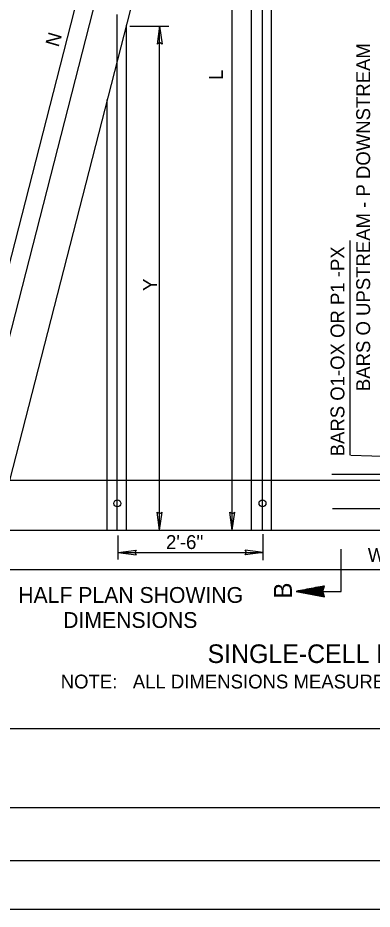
# Model space of a CAD drawing. Extents: x 198551 to 198923, y 47219 to 47520.
# Drawn here: x 198602.1 to 198635.6, y 47218.7 to 47303.2 of the extents above; entities that cross this region are included whole.
import ezdxf

# ---------------------------------------------------------------- set-up
doc = ezdxf.new("R2010")
doc.units = 0
doc.layers.add('Level 1', color=7, linetype='Continuous')

msp = doc.modelspace()

# ---------------------------------------------------------------- linework, layer by layer
at = {"layer": 'Level 1'}
for p, q in [((198625.227, 47254.651), (198625.227, 47345.522)), ((198616.604, 47339.833), (198595.092, 47255.884)), ((198618.245, 47339.32), (198596.746, 47255.412)), ((198622.366, 47254.651), (198622.366, 47339.359)), ((198624.177, 47254.651), (198624.177, 47339.359)), ((198626.067, 47254.651), (198626.067, 47339.359)), ((198621.565, 47338.441), (198601.261, 47259.349)), ((198611.472, 47254.677), (198611.472, 47303.489)), ((198612.339, 47254.651), (198612.339, 47302.491)), ((198612.68, 47302.399), (198616.342, 47302.399)), ((198615.489, 47302.399), (198615.255, 47300.696)), ((198615.489, 47254.651), (198615.489, 47302.399)), ((198615.489, 47302.399), (198615.723, 47300.696)), ((198610.527, 47254.651), (198610.527, 47295.443)), ((198633.509, 47261.738), (198633.509, 47282.082)), ((198633.601, 47261.738), (198639.389, 47261.541)), ((198631.79, 47259.94), (198669.747, 47259.94)), ((198671.034, 47259.349), (198597.755, 47259.349)), ((198615.489, 47254.651), (198615.255, 47256.354)), ((198615.489, 47254.651), (198615.723, 47256.354)), ((198622.366, 47254.651), (198622.132, 47256.354)), ((198622.366, 47254.651), (198622.6, 47256.354)), ((198631.842, 47256.685), (198670.075, 47256.685)), ((198600.08, 47254.651), (198668.96, 47254.651)), ((198611.564, 47251.855), (198611.564, 47254.126)), ((198625.293, 47251.803), (198625.293, 47254.27)), ((198611.564, 47252.524), (198613.267, 47252.758)), ((198611.564, 47252.524), (198613.267, 47252.758)), ((198625.293, 47252.524), (198623.59, 47252.758)), ((198632.656, 47248.836), (198632.656, 47252.853)), ((198611.564, 47252.524), (198625.293, 47252.524)), ((198611.564, 47252.524), (198613.267, 47252.29)), ((198611.564, 47252.524), (198613.267, 47252.29)), ((198625.293, 47252.524), (198623.59, 47252.29)), ((198600.159, 47250.923), (198668.947, 47250.923)), ((198628.404, 47248.836), (198628.404, 47248.836)), ((198630.924, 47248.836), (198628.417, 47248.836)), ((198628.43, 47248.836), (198628.43, 47248.836)), ((198628.443, 47248.823), (198628.443, 47248.836)), ((198628.469, 47248.823), (198628.469, 47248.849)), ((198628.482, 47248.823), (198628.482, 47248.849)), ((198630.924, 47248.849), (198628.495, 47248.849)), ((198628.509, 47248.81), (198628.509, 47248.849)), ((198628.522, 47248.81), (198628.522, 47248.863)), ((198630.937, 47248.81), (198628.535, 47248.81)), ((198628.548, 47248.81), (198628.548, 47248.863)), ((198628.561, 47248.81), (198628.561, 47248.863)), ((198628.587, 47248.797), (198628.587, 47248.863)), ((198630.937, 47248.876), (198628.6, 47248.876)), ((198628.6, 47248.797), (198628.6, 47248.876)), ((198628.627, 47248.797), (198628.627, 47248.876)), ((198628.64, 47248.797), (198628.64, 47248.876)), ((198630.937, 47248.797), (198628.64, 47248.797)), ((198628.666, 47248.784), (198628.666, 47248.889)), ((198628.679, 47248.784), (198628.679, 47248.889)), ((198630.937, 47248.889), (198628.705, 47248.889)), ((198628.705, 47248.784), (198628.705, 47248.889)), ((198628.719, 47248.771), (198628.719, 47248.889)), ((198628.745, 47248.771), (198628.745, 47248.902)), ((198630.95, 47248.771), (198628.745, 47248.771)), ((198628.758, 47248.771), (198628.758, 47248.902)), ((198628.784, 47248.771), (198628.784, 47248.902)), ((198628.797, 47248.758), (198628.797, 47248.915)), ((198630.95, 47248.915), (198628.81, 47248.915)), ((198628.824, 47248.758), (198628.824, 47248.915)), ((198628.824, 47248.836), (198632.656, 47248.836)), ((198628.837, 47248.758), (198628.837, 47248.915)), ((198630.95, 47248.758), (198628.85, 47248.758)), ((198628.863, 47248.744), (198628.863, 47248.915)), ((198628.876, 47248.744), (198628.876, 47248.928)), ((198630.95, 47248.928), (198628.902, 47248.928)), ((198628.902, 47248.744), (198628.902, 47248.928)), ((198628.915, 47248.744), (198628.915, 47248.928)), ((198628.942, 47248.731), (198628.942, 47248.941)), ((198628.955, 47248.731), (198628.955, 47248.941)), ((198630.963, 47248.731), (198628.955, 47248.731)), ((198628.981, 47248.731), (198628.981, 47248.941)), ((198628.994, 47248.731), (198628.994, 47248.941)), ((198630.963, 47248.954), (198629.007, 47248.954)), ((198629.02, 47248.718), (198629.02, 47248.954)), ((198629.034, 47248.718), (198629.034, 47248.954)), ((198629.06, 47248.718), (198629.06, 47248.954)), ((198629.073, 47248.705), (198629.073, 47248.968)), ((198630.963, 47248.718), (198629.073, 47248.718)), ((198629.099, 47248.705), (198629.099, 47248.968)), ((198630.963, 47248.968), (198629.112, 47248.968)), ((198629.112, 47248.705), (198629.112, 47248.968)), ((198629.139, 47248.705), (198629.139, 47248.968)), ((198629.152, 47248.692), (198629.152, 47248.981)), ((198629.178, 47248.692), (198629.178, 47248.981)), ((198630.976, 47248.692), (198629.178, 47248.692)), ((198629.191, 47248.692), (198629.191, 47248.981)), ((198630.976, 47248.994), (198629.217, 47248.994)), ((198629.217, 47248.692), (198629.217, 47248.994)), ((198629.23, 47248.679), (198629.23, 47248.994)), ((198629.257, 47248.679), (198629.257, 47248.994)), ((198629.27, 47248.679), (198629.27, 47248.994)), ((198630.976, 47248.679), (198629.283, 47248.679)), ((198629.296, 47248.666), (198629.296, 47249.007)), ((198629.309, 47248.666), (198629.309, 47249.007)), ((198630.976, 47249.007), (198629.322, 47249.007)), ((198629.335, 47248.666), (198629.335, 47249.007)), ((198629.349, 47248.666), (198629.349, 47249.02)), ((198629.375, 47248.653), (198629.375, 47249.02)), ((198629.388, 47248.653), (198629.388, 47249.02)), ((198630.989, 47248.653), (198629.388, 47248.653)), ((198629.414, 47248.653), (198629.414, 47249.02)), ((198630.989, 47249.033), (198629.427, 47249.033)), ((198629.427, 47248.653), (198629.427, 47249.033)), ((198629.454, 47248.639), (198629.454, 47249.033)), ((198629.467, 47248.639), (198629.467, 47249.033)), ((198629.493, 47248.639), (198629.493, 47249.046)), ((198630.989, 47248.639), (198629.493, 47248.639)), ((198629.506, 47248.626), (198629.506, 47249.046)), ((198630.989, 47249.046), (198629.532, 47249.046)), ((198629.532, 47248.626), (198629.532, 47249.046)), ((198629.545, 47248.626), (198629.545, 47249.046)), ((198629.572, 47248.626), (198629.572, 47249.059)), ((198629.585, 47248.613), (198629.585, 47249.059)), ((198629.611, 47248.613), (198629.611, 47249.059)), ((198631.002, 47248.613), (198629.611, 47248.613)), ((198629.624, 47248.613), (198629.624, 47249.073)), ((198631.002, 47249.073), (198629.637, 47249.073)), ((198629.65, 47248.613), (198629.65, 47249.073)), ((198629.664, 47248.6), (198629.664, 47249.073)), ((198629.69, 47248.6), (198629.69, 47249.073)), ((198629.703, 47248.6), (198629.703, 47249.086)), ((198631.002, 47248.6), (198629.716, 47248.6)), ((198629.729, 47248.587), (198629.729, 47249.086)), ((198631.002, 47249.086), (198629.742, 47249.086)), ((198629.742, 47248.587), (198629.742, 47249.086)), ((198629.769, 47248.587), (198629.769, 47249.099)), ((198629.782, 47248.587), (198629.782, 47249.099)), ((198629.808, 47248.574), (198629.808, 47249.099)), ((198629.821, 47248.574), (198629.821, 47249.099)), ((198631.015, 47248.574), (198629.821, 47248.574)), ((198631.015, 47249.112), (198629.847, 47249.112)), ((198629.847, 47248.574), (198629.847, 47249.112)), ((198629.86, 47248.561), (198629.86, 47249.112)), ((198629.887, 47248.561), (198629.887, 47249.112)), ((198629.9, 47248.561), (198629.9, 47249.125)), ((198629.926, 47248.561), (198629.926, 47249.125)), ((198631.015, 47248.561), (198629.926, 47248.561)), ((198629.939, 47248.548), (198629.939, 47249.125)), ((198631.015, 47249.125), (198629.952, 47249.125)), ((198629.965, 47248.548), (198629.965, 47249.125)), ((198629.979, 47248.548), (198629.979, 47249.138)), ((198630.005, 47248.548), (198630.005, 47249.138)), ((198630.018, 47248.534), (198630.018, 47249.138)), ((198631.029, 47248.534), (198630.031, 47248.534)), ((198631.029, 47249.151), (198630.044, 47249.151)), ((198630.044, 47248.534), (198630.044, 47249.138)), ((198630.057, 47248.534), (198630.057, 47249.151)), ((198630.084, 47248.521), (198630.084, 47249.151)), ((198630.097, 47248.521), (198630.097, 47249.151)), ((198630.123, 47248.521), (198630.123, 47249.164)), ((198630.136, 47248.521), (198630.136, 47249.164)), ((198631.029, 47249.164), (198630.149, 47249.164)), ((198630.162, 47248.508), (198630.162, 47249.164)), ((198630.175, 47248.508), (198630.175, 47249.164)), ((198630.202, 47248.508), (198630.202, 47249.178)), ((198630.215, 47248.508), (198630.215, 47249.178)), ((198630.241, 47248.495), (198630.241, 47249.178)), ((198631.042, 47249.191), (198630.254, 47249.191)), ((198630.254, 47248.495), (198630.254, 47249.191)), ((198630.28, 47248.495), (198630.28, 47249.191)), ((198630.294, 47248.482), (198630.294, 47249.191)), ((198630.32, 47248.482), (198630.32, 47249.191)), ((198630.333, 47248.482), (198630.333, 47249.204)), ((198631.042, 47249.204), (198630.359, 47249.204)), ((198630.359, 47248.482), (198630.359, 47249.204)), ((198630.372, 47248.469), (198630.372, 47249.204)), ((198630.399, 47248.469), (198630.399, 47249.217)), ((198630.412, 47248.469), (198630.412, 47249.217)), ((198630.438, 47248.469), (198630.438, 47249.217)), ((198630.451, 47248.456), (198630.451, 47249.217)), ((198631.055, 47249.23), (198630.464, 47249.23)), ((198630.477, 47248.456), (198630.477, 47249.23)), ((198630.49, 47248.456), (198630.49, 47249.23)), ((198630.517, 47248.443), (198630.517, 47249.23)), ((198630.53, 47248.443), (198630.53, 47249.243)), ((198630.556, 47248.443), (198630.556, 47249.243)), ((198631.055, 47249.243), (198630.569, 47249.243)), ((198630.569, 47248.443), (198630.569, 47249.243)), ((198630.595, 47248.429), (198630.595, 47249.243)), ((198630.609, 47248.429), (198630.609, 47249.256)), ((198630.635, 47248.429), (198630.635, 47249.256)), ((198630.648, 47248.416), (198630.648, 47249.256)), ((198631.068, 47249.269), (198630.674, 47249.269)), ((198630.674, 47248.416), (198630.674, 47249.269)), ((198630.687, 47248.416), (198630.687, 47249.269)), ((198630.714, 47248.416), (198630.714, 47249.269)), ((198630.727, 47248.403), (198630.727, 47249.269)), ((198630.753, 47248.403), (198630.753, 47249.283)), ((198630.766, 47248.403), (198630.766, 47249.283)), ((198631.068, 47249.283), (198630.779, 47249.283)), ((198630.792, 47248.403), (198630.792, 47249.283)), ((198630.805, 47248.39), (198630.805, 47249.296)), ((198630.832, 47248.39), (198630.832, 47249.296)), ((198630.845, 47248.39), (198630.845, 47249.296)), ((198630.871, 47248.377), (198630.871, 47249.296)), ((198631.081, 47249.309), (198630.884, 47249.309)), ((198630.884, 47248.377), (198630.884, 47249.309)), ((198630.91, 47248.377), (198630.91, 47249.309)), ((198630.924, 47248.863), (198630.924, 47249.309)), ((198630.924, 47248.377), (198630.924, 47248.836)), ((198630.95, 47248.915), (198630.95, 47249.322)), ((198630.95, 47248.364), (198630.95, 47248.771)), ((198630.963, 47248.981), (198630.963, 47249.322)), ((198630.963, 47248.364), (198630.963, 47248.718)), ((198631.081, 47249.322), (198630.989, 47249.322)), ((198630.989, 47249.033), (198630.989, 47249.322)), ((198630.989, 47248.364), (198630.989, 47248.653)), ((198631.002, 47249.086), (198631.002, 47249.322)), ((198631.002, 47248.364), (198631.002, 47248.6)), ((198631.029, 47249.151), (198631.029, 47249.335)), ((198631.029, 47248.351), (198631.029, 47248.534)), ((198631.042, 47249.204), (198631.042, 47249.335)), ((198631.068, 47249.256), (198631.068, 47249.335)), ((198631.094, 47249.348), (198631.081, 47249.348)), ((198631.081, 47249.322), (198631.081, 47249.348)), ((198631.029, 47248.521), (198630.149, 47248.521)), ((198631.042, 47248.495), (198630.254, 47248.495)), ((198631.042, 47248.482), (198630.359, 47248.482)), ((198631.055, 47248.456), (198630.464, 47248.456)), ((198631.055, 47248.443), (198630.569, 47248.443)), ((198631.068, 47248.416), (198630.674, 47248.416)), ((198631.068, 47248.403), (198630.792, 47248.403)), ((198631.081, 47248.377), (198630.897, 47248.377)), ((198631.081, 47248.364), (198631.002, 47248.364)), ((198631.042, 47248.351), (198631.042, 47248.482)), ((198631.068, 47248.351), (198631.068, 47248.416)), ((198631.081, 47248.338), (198631.081, 47248.364)), ((198586.779, 47235.852), (198911.755, 47235.852)), ((198571.781, 47228.353), (198916.755, 47228.353)), ((198556.782, 47223.353), (198916.755, 47223.353))]:
    msp.add_line(p, q, dxfattribs=at)
for points in [[(198551.06, 47218.73), (198922.718, 47218.73), (198922.718, 47501.903), (198551.06, 47501.903)], [(198631.094, 47249.348), (198628.404, 47248.836), (198631.094, 47248.338), (198630.924, 47248.849)]]:
    msp.add_lwpolyline(points, close=True, dxfattribs=at)
for points in [[(198615.723, 47300.696), (198615.486, 47300.827), (198615.255, 47300.696)], [(198615.255, 47256.354), (198615.491, 47256.222), (198615.723, 47256.354)], [(198622.132, 47256.354), (198622.369, 47256.222), (198622.6, 47256.354)], [(198613.267, 47252.758), (198613.135, 47252.522), (198613.267, 47252.29)], [(198613.267, 47252.758), (198613.135, 47252.522), (198613.267, 47252.29)], [(198623.59, 47252.29), (198623.722, 47252.527), (198623.59, 47252.758)]]:
    msp.add_lwpolyline(points, dxfattribs=at)
for centre in [(198611.485, 47257.171), (198625.227, 47257.184)]:
    msp.add_circle(centre, 0.328, dxfattribs=at)

# ---------------------------------------------------------------- texts
for s, height, rotation, p in [('N', 1.313, 253.92754, (198605.002, 47301.927)), ('BARS O UPSTREAM - P DOWNSTREAM', 1.31254, 90, (198635.413, 47267.815)), ('L', 1.313, 90, (198621.474, 47297.294)), ('BARS O1-OX OR P1 -PX', 1.3125, 90, (198632.977, 47261.633)), ('Y', 1.313, 90, (198615.239, 47277.304)), ('B', 1.706, 90, (198628.01, 47248.154))]:
    msp.add_text(s, height=height, rotation=rotation, dxfattribs=at).set_placement(p)
for s, height, p in [("2'-6''", 1.3125, (198616.092, 47252.853)), ('W', 1.313, (198635.194, 47251.637)), ('HALF PLAN SHOWING', 1.5, (198602.102, 47247.749)), ('DIMENSIONS', 1.5, (198606.355, 47245.375)), ('SINGLE-CELL R. C. BOX', 1.76133, (198620.026, 47242.054)), ('NOTE:   ALL DIMENSIONS MEASURED IN THE PLANE OF THE SLAB', 1.31253, (198606.118, 47239.638))]:
    msp.add_text(s, height=height, dxfattribs=at).set_placement(p)

doc.saveas('drawing.dxf')
